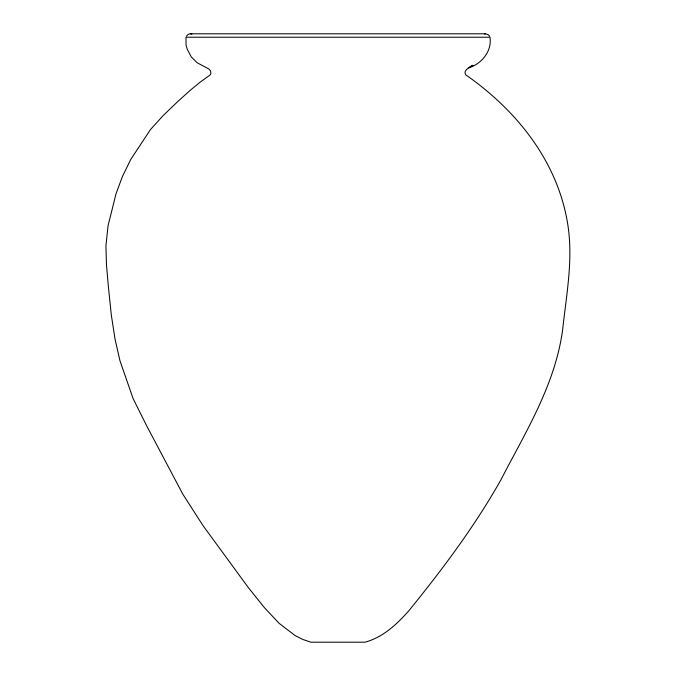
<?xml version="1.0" encoding="UTF-8"?>
<svg xmlns="http://www.w3.org/2000/svg" width="676" height="676" viewBox="0 0 676 676"><rect width="100%" height="100%" fill="white"/><g stroke="black" fill="none" stroke-linecap="round" stroke-linejoin="round"><path stroke-width="1.01" d="M186.399 36.124L188.477 34.206L190.336 33.8L485.562 33.8L488.342 34.755L489.593 36.284M472.862 65.293C470.133 66.814 462.485 70.532 465.781 74.875C517.157 110.594 558.562 162.62 567.992 225.894C573.163 260.277 566.378 294.947 562.719 329.136C555.444 384.45 525.548 432.133 500.468 480.644C474.307 526.891 442.298 569.538 408.87 610.732C396.88 624.269 382.903 637.409 364.972 642.2L310.926 642.2L302.975 639.513L295.074 635.524L279.171 623.365L264.493 607.749L248.202 587.402L202.969 525.548L182.782 494.088L146.607 425.694L133.088 398.587L119.931 360.629L115.03 339.149L111.312 314.974L108.321 286.041L106.462 264.637L105.921 245.81L108.059 225.733L116.019 193.792L122.474 176.394L130.747 159.451L150.469 129.555L163.237 115.495L178.878 100.504L190.1 90.432L200.299 82.033L209.94 75.121L210.904 73.735L210.582 71.014L208.901 69.003L197.155 62.741L191.3 56.945L187.269 49.306L186.035 45.199L185.968 37.222L489.939 37.222C492.289 51.063 481.515 64.017 468.637 67.913L472.82 65.31M484.413 33.952L485.562 33.8M190.336 33.8L191.933 34.096"/></g></svg>
